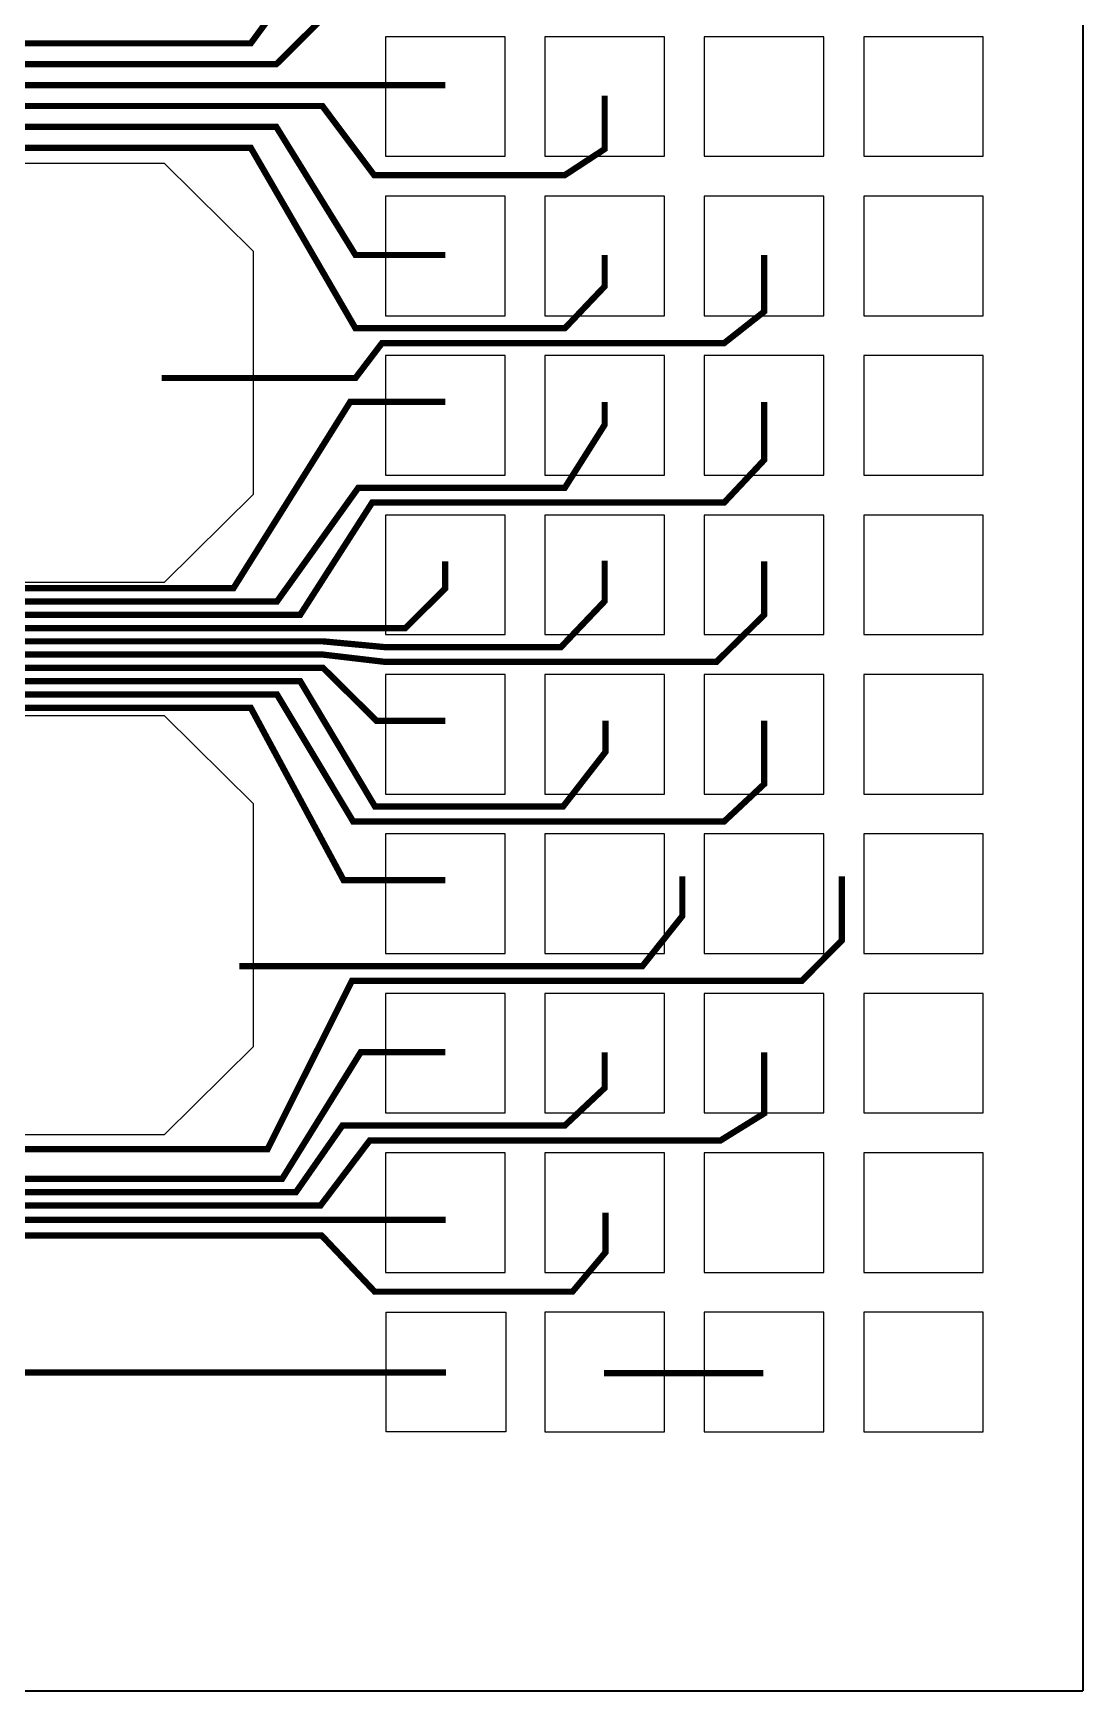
# Model space of a CAD drawing. Extents: x 190.8 to 267.1, y 124 to 174.8.
# Drawn here: x 250.33 to 267.07, y 123.95 to 150.39 of the extents above; entities that cross this region are included whole.
import ezdxf

# ---------------------------------------------------------------- set-up
doc = ezdxf.new("R2010")
doc.units = 0
doc.header["$MEASUREMENT"] = 0

msp = doc.modelspace()

# ---------------------------------------------------------------- linework, layer by layer
for points, const_width in [([(267.055, 174.781), (267.055, 123.981)], 0.03), ([(233.681, 152.59), (233.781, 152.59), (233.851, 152.519), (233.851, 151.859), (235.465, 150.228), (253.796, 150.228), (255.887, 153.073), (258.8, 153.073), (259.435, 152.436), (259.435, 151.936)], 0.1), ([(232.33, 151.633), (233.54, 151.633), (235.252, 149.895), (254.203, 149.895), (256.26, 151.936), (256.895, 151.936)], 0.1), ([(233.34, 149.408), (233.44, 149.408), (233.518, 149.485), (233.596, 149.562), (256.895, 149.562)], 0.1), ([(233.49, 148.296), (233.625, 148.296), (234.571, 149.229), (254.937, 149.229), (255.762, 148.128), (258.8, 148.128), (259.435, 148.544), (259.435, 149.396)], 0.1), ([(232.337, 147.146), (233.555, 147.146), (235.329, 148.896), (254.203, 148.896), (255.464, 146.856), (256.895, 146.856)], 0.1), ([(233.525, 146.196), (233.781, 146.196), (233.851, 146.332), (233.851, 146.952), (235.443, 148.563), (253.796, 148.563), (255.464, 145.688), (258.8, 145.688), (259.435, 146.356), (259.435, 146.856)], 0.1), ([(252.375, 144.896), (255.464, 144.896), (255.887, 145.453), (261.34, 145.453), (261.975, 145.953), (261.975, 146.856)], 0.1), ([(234.58, 144.996), (234.58, 142.161), (235.392, 141.337), (254.214, 141.337), (255.509, 143.148), (258.8, 143.148), (259.435, 144.152), (259.435, 144.516)], 0.1), ([(236.455, 144.996), (236.455, 141.549), (253.521, 141.549), (255.38, 144.516), (256.895, 144.516)], 0.1), ([(233.761, 143.795), (233.861, 143.795), (234.181, 143.475), (234.181, 142.142), (235.191, 141.125), (254.584, 141.125), (255.731, 142.913), (261.34, 142.913), (261.975, 143.589), (261.975, 144.516)], 0.1), ([(233.751, 143.549), (233.851, 143.549), (233.956, 143.443), (233.956, 141.989), (235.05, 140.913), (256.26, 140.913), (256.895, 141.545), (256.895, 141.976)], 0.1), ([(232.33, 142.846), (233.54, 142.846), (233.646, 142.739), (233.646, 141.989), (234.944, 140.701), (254.948, 140.701), (255.942, 140.608), (258.737, 140.608), (259.435, 141.341), (259.435, 141.986)], 0.1), ([(233.525, 141.696), (233.625, 141.696), (234.845, 140.49), (254.948, 140.49), (255.942, 140.373), (261.215, 140.373), (261.975, 141.122), (261.975, 141.976)], 0.1), ([(232.337, 140.596), (233.555, 140.596), (233.875, 140.278), (254.948, 140.278), (255.799, 139.436), (256.895, 139.436)], 0.1), ([(232.337, 138.346), (233.555, 138.346), (235.049, 139.854), (254.214, 139.854), (255.426, 137.833), (261.34, 137.833), (261.975, 138.426), (261.975, 139.436)], 0.1), ([(233.49, 139.496), (233.59, 139.496), (234.192, 140.066), (254.584, 140.066), (255.776, 138.068), (258.771, 138.068), (259.449, 138.941), (259.449, 139.436)], 0.1), ([(233.666, 137.401), (233.766, 137.401), (233.933, 137.569), (233.933, 138.106), (235.462, 139.642), (253.796, 139.642), (255.275, 136.896), (256.895, 136.896)], 0.1), ([(237.692, 136.46), (237.692, 132.613), (254.065, 132.613), (255.407, 135.293), (262.577, 135.293), (263.212, 135.935), (263.212, 136.96)], 0.1), ([(260.672, 136.96), (260.672, 136.325), (260.037, 135.528), (253.612, 135.528)], 0.1), ([(234.565, 135.896), (234.565, 132.961), (235.377, 132.137), (254.295, 132.137), (255.548, 134.156), (256.895, 134.156)], 0.1), ([(233.65, 134.635), (233.846, 134.635), (234.166, 134.315), (234.166, 132.942), (235.176, 131.925), (254.515, 131.925), (255.256, 132.988), (258.8, 132.988), (259.435, 133.586), (259.435, 134.156)], 0.1), ([(233.545, 134.349), (233.876, 134.349), (233.981, 134.243), (233.981, 132.829), (235.075, 131.713), (254.907, 131.713), (255.689, 132.747), (261.276, 132.747), (261.975, 133.18), (261.975, 134.156)], 0.1), ([(232.337, 133.63), (233.645, 133.63), (233.751, 133.524), (233.751, 132.734), (234.969, 131.486), (256.902, 131.486)], 0.1), ([(230.228, 133.316), (232.87, 131.236), (254.925, 131.236), (255.771, 130.341), (258.922, 130.341), (259.446, 130.965), (259.446, 131.6)], 0.1), ([(256.907, 129.053), (232.199, 129.053)], 0.1), ([(261.963, 129.041), (259.423, 129.043)], 0.1), ([(190.855, 123.966), (267.055, 123.981)], 0.03)]:
    msp.add_lwpolyline(points, dxfattribs=dict(const_width=const_width))
for points in [[(255.942, 148.428), (257.847, 148.428), (257.847, 150.333), (255.942, 150.333)], [(258.482, 148.428), (260.387, 148.428), (260.387, 150.333), (258.482, 150.333)], [(261.022, 148.428), (262.927, 148.428), (262.927, 150.333), (261.022, 150.333)], [(263.562, 148.428), (265.467, 148.428), (265.467, 150.333), (263.562, 150.333)], [(237.42, 143.811), (237.42, 141.646), (252.42, 141.646), (253.841, 143.048), (253.841, 146.913), (252.42, 148.316), (237.42, 148.316), (237.42, 146.151), (240.185, 146.151), (240.185, 143.811)], [(255.942, 145.888), (257.847, 145.888), (257.847, 147.793), (255.942, 147.793)], [(258.482, 145.888), (260.387, 145.888), (260.387, 147.793), (258.482, 147.793)], [(261.022, 145.888), (262.927, 145.888), (262.927, 147.793), (261.022, 147.793)], [(263.562, 145.888), (265.467, 145.888), (265.467, 147.793), (263.562, 147.793)], [(255.942, 143.348), (257.847, 143.348), (257.847, 145.253), (255.942, 145.253)], [(258.482, 143.348), (260.387, 143.348), (260.387, 145.253), (258.482, 145.253)], [(261.022, 143.348), (262.927, 143.348), (262.927, 145.253), (261.022, 145.253)], [(263.562, 143.348), (265.467, 143.348), (265.467, 145.253), (263.562, 145.253)], [(255.942, 140.808), (257.847, 140.808), (257.847, 142.713), (255.942, 142.713)], [(258.482, 140.808), (260.387, 140.808), (260.387, 142.713), (258.482, 142.713)], [(261.022, 140.808), (262.927, 140.808), (262.927, 142.713), (261.022, 142.713)], [(263.562, 140.808), (265.467, 140.808), (265.467, 142.713), (263.562, 142.713)], [(255.942, 138.268), (257.847, 138.268), (257.847, 140.173), (255.942, 140.173)], [(258.482, 138.268), (260.387, 138.268), (260.387, 140.173), (258.482, 140.173)], [(261.022, 138.268), (262.927, 138.268), (262.927, 140.173), (261.022, 140.173)], [(263.562, 138.268), (265.467, 138.268), (265.467, 140.173), (263.562, 140.173)], [(237.42, 135.011), (237.42, 132.846), (252.42, 132.846), (253.841, 134.248), (253.841, 138.113), (252.42, 139.516), (237.42, 139.516), (237.42, 137.351), (240.185, 137.351), (240.185, 135.011)], [(255.942, 135.728), (257.847, 135.728), (257.847, 137.633), (255.942, 137.633)], [(258.482, 135.728), (260.387, 135.728), (260.387, 137.633), (258.482, 137.633)], [(261.022, 135.728), (262.927, 135.728), (262.927, 137.633), (261.022, 137.633)], [(263.562, 135.728), (265.467, 135.728), (265.467, 137.633), (263.562, 137.633)], [(255.942, 133.188), (257.847, 133.188), (257.847, 135.093), (255.942, 135.093)], [(258.482, 133.188), (260.387, 133.188), (260.387, 135.093), (258.482, 135.093)], [(261.022, 133.188), (262.927, 133.188), (262.927, 135.093), (261.022, 135.093)], [(263.562, 133.188), (265.467, 133.188), (265.467, 135.093), (263.562, 135.093)], [(255.942, 130.648), (257.847, 130.648), (257.847, 132.553), (255.942, 132.553)], [(258.482, 130.648), (260.387, 130.648), (260.387, 132.553), (258.482, 132.553)], [(261.022, 130.648), (262.927, 130.648), (262.927, 132.553), (261.022, 132.553)], [(263.562, 130.648), (265.467, 130.648), (265.467, 132.553), (263.562, 132.553)], [(257.858, 128.108), (255.953, 128.108), (255.953, 130.013), (257.858, 130.013)], [(258.482, 128.108), (260.387, 128.108), (260.387, 130.013), (258.482, 130.013)], [(261.022, 128.108), (262.927, 128.108), (262.927, 130.013), (261.022, 130.013)], [(263.562, 128.108), (265.467, 128.108), (265.467, 130.013), (263.562, 130.013)]]:
    msp.add_lwpolyline(points, close=True)

doc.saveas('drawing.dxf')
